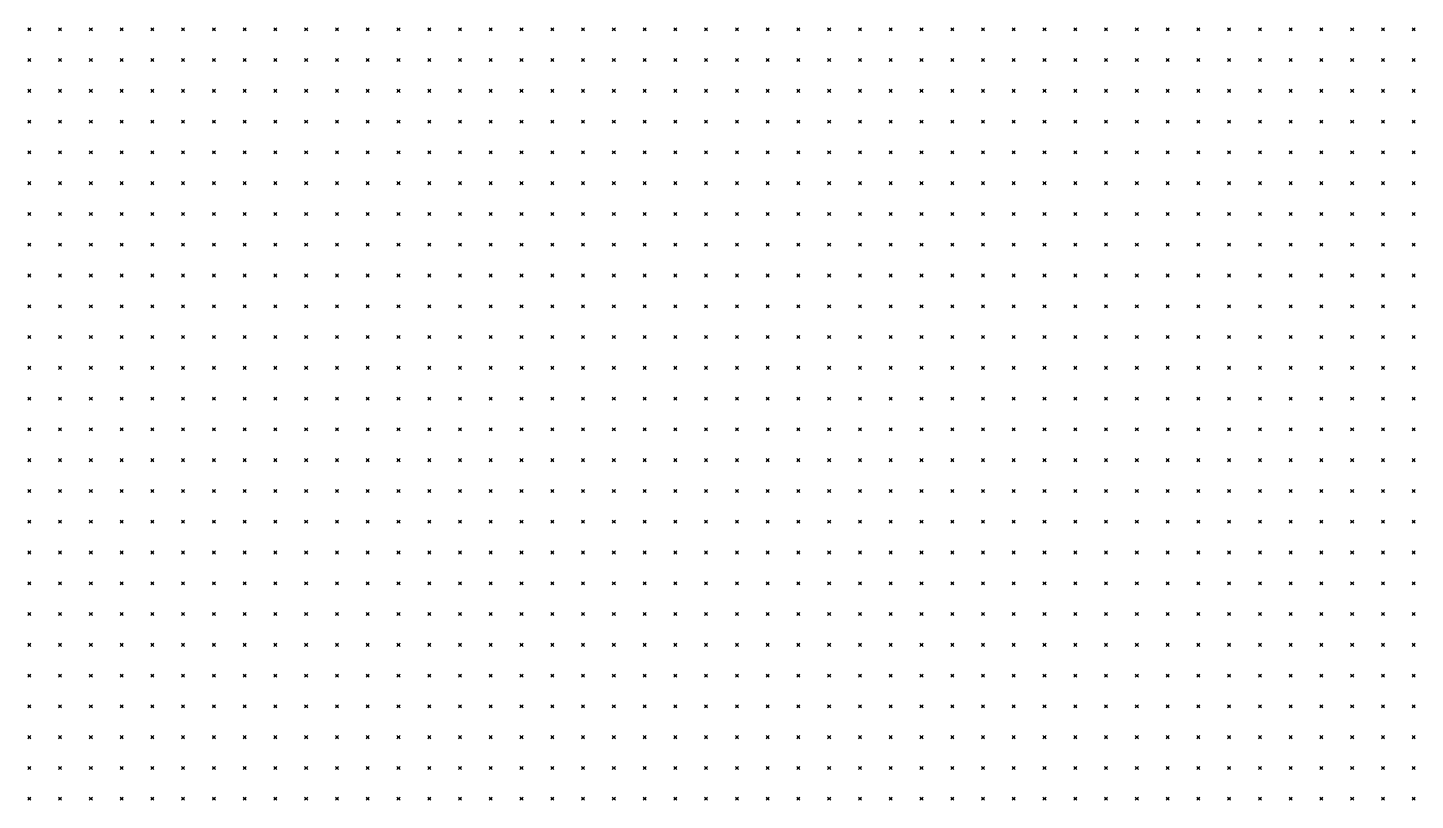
# Model space of a CAD drawing. Header units: metres. Extents: x 441556 to 446409, y 432338 to 461058.
# Drawn here: x 443544.1 to 443679.4, y 446483 to 446558.3 of the extents above; entities that cross this region are included whole.
import ezdxf

# ---------------------------------------------------------------- set-up
doc = ezdxf.new("R2010")
doc.units = ezdxf.units.M
doc.header["$MEASUREMENT"] = 0
doc.header["$PDMODE"] = 35
doc.header["$PDSIZE"] = 0.15
doc.layers.add('DTM-NOK-RevN_POINTS', color=91, linetype='Continuous')

msp = doc.modelspace()

# ---------------------------------------------------------------- linework, layer by layer
at = {"layer": 'DTM-NOK-RevN_POINTS'}
for p in [(443544.277, 446558.111, 387.025), (443547.276, 446558.111, 386.601), (443550.276, 446558.111, 386.157), (443553.275, 446558.111, 385.827), (443556.274, 446558.111, 385.572), (443559.274, 446558.111, 385.568), (443562.273, 446558.111, 385.51), (443565.272, 446558.111, 385.479), (443568.272, 446558.111, 385.428), (443571.271, 446558.111, 385.453), (443574.27, 446558.111, 385.323), (443577.27, 446558.111, 385.11), (443580.269, 446558.111, 384.944), (443583.269, 446558.111, 384.889), (443586.268, 446558.111, 384.806), (443589.267, 446558.111, 384.775), (443592.267, 446558.111, 384.882), (443595.266, 446558.111, 384.9), (443598.265, 446558.111, 385.054), (443601.265, 446558.111, 385.122), (443604.264, 446558.111, 385.112), (443607.263, 446558.111, 385.068), (443610.263, 446558.111, 384.702), (443613.262, 446558.111, 383.913), (443616.261, 446558.111, 382.909), (443619.261, 446558.111, 380.57), (443622.26, 446558.111, 377.512), (443625.26, 446558.111, 375.004), (443628.259, 446558.111, 371.43), (443631.258, 446558.111, 368.289), (443634.258, 446558.111, 367.073), (443637.257, 446558.111, 366.595), (443640.256, 446558.111, 364.86), (443643.256, 446558.111, 364.213), (443646.255, 446558.111, 365.161), (443649.254, 446558.111, 366.408), (443652.254, 446558.111, 367.171), (443655.253, 446558.111, 367.193), (443658.253, 446558.111, 367.063), (443661.252, 446558.111, 366.939), (443664.251, 446558.111, 366.913), (443667.251, 446558.111, 366.78), (443670.25, 446558.111, 366.686), (443673.249, 446558.111, 366.743), (443676.249, 446558.111, 366.839), (443679.248, 446558.111, 366.824), (443544.277, 446555.112, 387.556), (443547.276, 446555.112, 387.195), (443550.276, 446555.112, 386.675), (443553.275, 446555.112, 386.385), (443556.274, 446555.112, 386.201), (443559.274, 446555.112, 386.135), (443562.273, 446555.112, 386.07), (443565.272, 446555.112, 385.989), (443568.272, 446555.112, 385.97), (443571.271, 446555.112, 385.89), (443574.27, 446555.112, 385.71), (443577.27, 446555.112, 385.602), (443580.269, 446555.112, 385.392), (443583.269, 446555.112, 385.371), (443586.268, 446555.112, 385.296), (443589.267, 446555.112, 385.239), (443592.267, 446555.112, 385.326), (443595.266, 446555.112, 385.31), (443598.265, 446555.112, 385.304), (443601.265, 446555.112, 385.218), (443604.264, 446555.112, 385.014), (443607.263, 446555.112, 384.92), (443610.263, 446555.112, 384.586), (443613.262, 446555.112, 384.049), (443616.261, 446555.112, 382.211), (443619.261, 446555.112, 378.925), (443622.26, 446555.112, 376.022), (443625.26, 446555.112, 372.874), (443628.259, 446555.112, 369.342), (443631.258, 446555.112, 367.718), (443634.258, 446555.112, 367.258), (443637.257, 446555.112, 366.948), (443640.256, 446555.112, 364.962), (443643.256, 446555.112, 364.886), (443646.255, 446555.112, 365.97), (443649.254, 446555.112, 366.871), (443652.254, 446555.112, 367.199), (443655.253, 446555.112, 367.282), (443658.253, 446555.112, 367.206), (443661.252, 446555.112, 367.06), (443664.251, 446555.112, 367.05), (443667.251, 446555.112, 366.813), (443670.25, 446555.112, 366.58), (443673.249, 446555.112, 366.632), (443676.249, 446555.112, 366.768), (443679.248, 446555.112, 366.848), (443544.277, 446552.112, 388.263), (443547.276, 446552.112, 387.837), (443550.276, 446552.112, 387.37), (443553.275, 446552.112, 387.002), (443556.274, 446552.112, 386.777), (443559.274, 446552.112, 386.734), (443562.273, 446552.112, 386.596), (443565.272, 446552.112, 386.456), (443568.272, 446552.112, 386.528), (443571.271, 446552.112, 386.478), (443574.27, 446552.112, 386.253), (443577.27, 446552.112, 386.147), (443580.269, 446552.112, 385.914), (443583.269, 446552.112, 385.761), (443586.268, 446552.112, 385.673), (443589.267, 446552.112, 385.59), (443592.267, 446552.112, 385.667), (443595.266, 446552.112, 385.638), (443598.265, 446552.112, 385.764), (443601.265, 446552.112, 385.469), (443604.264, 446552.112, 385.386), (443607.263, 446552.112, 385.369), (443610.263, 446552.112, 384.829), (443613.262, 446552.112, 383.807), (443616.261, 446552.112, 380.835), (443619.261, 446552.112, 377.626), (443622.26, 446552.112, 374.986), (443625.26, 446552.112, 371.168), (443628.259, 446552.112, 368.305), (443631.258, 446552.112, 367.723), (443634.258, 446552.112, 367.524), (443637.257, 446552.112, 366.849), (443640.256, 446552.112, 365.043), (443643.256, 446552.112, 365.253), (443646.255, 446552.112, 366.622), (443649.254, 446552.112, 367.477), (443652.254, 446552.112, 367.447), (443655.253, 446552.112, 367.304), (443658.253, 446552.112, 367.081), (443661.252, 446552.112, 367.031), (443664.251, 446552.112, 366.888), (443667.251, 446552.112, 366.783), (443670.25, 446552.112, 366.666), (443673.249, 446552.112, 366.555), (443676.249, 446552.112, 366.64), (443679.248, 446552.112, 366.761), (443544.277, 446549.113, 388.791), (443547.276, 446549.113, 388.417), (443550.276, 446549.113, 387.986), (443553.275, 446549.113, 387.614), (443556.274, 446549.113, 387.388), (443559.274, 446549.113, 387.209), (443562.273, 446549.113, 387.12), (443565.272, 446549.113, 387.007), (443568.272, 446549.113, 386.904), (443571.271, 446549.113, 386.725), (443574.27, 446549.113, 386.682), (443577.27, 446549.113, 386.413), (443580.269, 446549.113, 386.272), (443583.269, 446549.113, 386.212), (443586.268, 446549.113, 386.045), (443589.267, 446549.113, 386.023), (443592.267, 446549.113, 385.973), (443595.266, 446549.113, 385.892), (443598.265, 446549.113, 386.022), (443601.265, 446549.113, 386.011), (443604.264, 446549.113, 386.032), (443607.263, 446549.113, 385.635), (443610.263, 446549.113, 384.985), (443613.262, 446549.113, 383.207), (443616.261, 446549.113, 380.415), (443619.261, 446549.113, 377.271), (443622.26, 446549.113, 374.408), (443625.26, 446549.113, 370.486), (443628.259, 446549.113, 368.333), (443631.258, 446549.113, 367.85), (443634.258, 446549.113, 367.656), (443637.257, 446549.113, 366.296), (443640.256, 446549.113, 364.925), (443643.256, 446549.113, 365.657), (443646.255, 446549.113, 367.608), (443649.254, 446549.113, 368.57), (443652.254, 446549.113, 368.269), (443655.253, 446549.113, 367.903), (443658.253, 446549.113, 367.506), (443661.252, 446549.113, 367.257), (443664.251, 446549.113, 366.95), (443667.251, 446549.113, 366.871), (443670.25, 446549.113, 366.879), (443673.249, 446549.113, 366.678), (443676.249, 446549.113, 366.567), (443679.248, 446549.113, 366.548), (443544.277, 446546.113, 389.326), (443547.276, 446546.113, 388.896), (443550.276, 446546.113, 388.521), (443553.275, 446546.113, 388.248), (443556.274, 446546.113, 387.94), (443559.274, 446546.113, 387.766), (443562.273, 446546.113, 387.667), (443565.272, 446546.113, 387.497), (443568.272, 446546.113, 387.168), (443571.271, 446546.113, 386.955), (443574.27, 446546.113, 386.921), (443577.27, 446546.113, 386.771), (443580.269, 446546.113, 386.593), (443583.269, 446546.113, 386.572), (443586.268, 446546.113, 386.392), (443589.267, 446546.113, 386.38), (443592.267, 446546.113, 386.213), (443595.266, 446546.113, 386.226), (443598.265, 446546.113, 386.246), (443601.265, 446546.113, 386.338), (443604.264, 446546.113, 386.224), (443607.263, 446546.113, 385.579), (443610.263, 446546.113, 384.743), (443613.262, 446546.113, 382.807), (443616.261, 446546.113, 380.424), (443619.261, 446546.113, 377.341), (443622.26, 446546.113, 373.984), (443625.26, 446546.113, 370.539), (443628.259, 446546.113, 368.496), (443631.258, 446546.113, 368.057), (443634.258, 446546.113, 367.288), (443637.257, 446546.113, 365.903), (443640.256, 446546.113, 365.322), (443643.256, 446546.113, 366.285), (443646.255, 446546.113, 368.407), (443649.254, 446546.113, 368.966), (443652.254, 446546.113, 368.914), (443655.253, 446546.113, 368.914), (443658.253, 446546.113, 368.612), (443661.252, 446546.113, 367.983), (443664.251, 446546.113, 367.56), (443667.251, 446546.113, 367.244), (443670.25, 446546.113, 366.897), (443673.249, 446546.113, 366.72), (443676.249, 446546.113, 366.7), (443679.248, 446546.113, 366.685), (443544.277, 446543.114, 389.835), (443547.276, 446543.114, 389.41), (443550.276, 446543.114, 389.186), (443553.275, 446543.114, 388.904), (443556.274, 446543.114, 388.508), (443559.274, 446543.114, 388.293), (443562.273, 446543.114, 388.044), (443565.272, 446543.114, 387.89), (443568.272, 446543.114, 387.679), (443571.271, 446543.114, 387.433), (443574.27, 446543.114, 387.342), (443577.27, 446543.114, 387.141), (443580.269, 446543.114, 387.01), (443583.269, 446543.114, 386.799), (443586.268, 446543.114, 386.647), (443589.267, 446543.114, 386.529), (443592.267, 446543.114, 386.503), (443595.266, 446543.114, 386.589), (443598.265, 446543.114, 386.624), (443601.265, 446543.114, 386.616), (443604.264, 446543.114, 385.77), (443607.263, 446543.114, 385.108), (443610.263, 446543.114, 384.237), (443613.262, 446543.114, 382.617), (443616.261, 446543.114, 380.491), (443619.261, 446543.114, 377.015), (443622.26, 446543.114, 373.582), (443625.26, 446543.114, 369.887), (443628.259, 446543.114, 368.416), (443631.258, 446543.114, 368.289), (443634.258, 446543.114, 367.343), (443637.257, 446543.114, 365.931), (443640.256, 446543.114, 365.8), (443643.256, 446543.114, 367.728), (443646.255, 446543.114, 368.868), (443649.254, 446543.114, 369.256), (443652.254, 446543.114, 369.213), (443655.253, 446543.114, 369.052), (443658.253, 446543.114, 368.949), (443661.252, 446543.114, 368.843), (443664.251, 446543.114, 368.617), (443667.251, 446543.114, 368.322), (443670.25, 446543.114, 367.882), (443673.249, 446543.114, 367.326), (443676.249, 446543.114, 367.007), (443679.248, 446543.114, 366.906), (443544.277, 446540.115, 390.273), (443547.276, 446540.115, 389.682), (443550.276, 446540.115, 389.491), (443553.275, 446540.115, 389.447), (443556.274, 446540.115, 389.188), (443559.274, 446540.115, 388.939), (443562.273, 446540.115, 388.709), (443565.272, 446540.115, 388.426), (443568.272, 446540.115, 388.301), (443571.271, 446540.115, 387.993), (443574.27, 446540.115, 387.699), (443577.27, 446540.115, 387.521), (443580.269, 446540.115, 387.361), (443583.269, 446540.115, 387.157), (443586.268, 446540.115, 386.964), (443589.267, 446540.115, 386.931), (443592.267, 446540.115, 387.036), (443595.266, 446540.115, 386.896), (443598.265, 446540.115, 386.969), (443601.265, 446540.115, 386.675), (443604.264, 446540.115, 385.544), (443607.263, 446540.115, 384.679), (443610.263, 446540.115, 383.392), (443613.262, 446540.115, 381.939), (443616.261, 446540.115, 380.158), (443619.261, 446540.115, 377.303), (443622.26, 446540.115, 373.288), (443625.26, 446540.115, 369.529), (443628.259, 446540.115, 368.543), (443631.258, 446540.115, 368.346), (443634.258, 446540.115, 366.905), (443637.257, 446540.115, 366.013), (443640.256, 446540.115, 366.346), (443643.256, 446540.115, 367.992), (443646.255, 446540.115, 369.206), (443649.254, 446540.115, 369.572), (443652.254, 446540.115, 369.319), (443655.253, 446540.115, 369.457), (443658.253, 446540.115, 369.236), (443661.252, 446540.115, 369.043), (443664.251, 446540.115, 369.019), (443667.251, 446540.115, 369.013), (443670.25, 446540.115, 368.818), (443673.249, 446540.115, 368.385), (443676.249, 446540.115, 368.02), (443679.248, 446540.115, 367.405), (443544.277, 446537.115, 391.281), (443547.276, 446537.115, 390.783), (443550.276, 446537.115, 390.112), (443553.275, 446537.115, 389.73), (443556.274, 446537.115, 389.572), (443559.274, 446537.115, 389.446), (443562.273, 446537.115, 388.994), (443565.272, 446537.115, 388.8), (443568.272, 446537.115, 388.681), (443571.271, 446537.115, 388.433), (443574.27, 446537.115, 388.164), (443577.27, 446537.115, 388.005), (443580.269, 446537.115, 387.668), (443583.269, 446537.115, 387.62), (443586.268, 446537.115, 387.508), (443589.267, 446537.115, 387.497), (443592.267, 446537.115, 387.311), (443595.266, 446537.115, 387.254), (443598.265, 446537.115, 387.175), (443601.265, 446537.115, 386.743), (443604.264, 446537.115, 385.375), (443607.263, 446537.115, 384.611), (443610.263, 446537.115, 382.786), (443613.262, 446537.115, 380.836), (443616.261, 446537.115, 379.213), (443619.261, 446537.115, 376.494), (443622.26, 446537.115, 372.914), (443625.26, 446537.115, 369.588), (443628.259, 446537.115, 368.825), (443631.258, 446537.115, 368.477), (443634.258, 446537.115, 366.785), (443637.257, 446537.115, 366.373), (443640.256, 446537.115, 367.277), (443643.256, 446537.115, 368.771), (443646.255, 446537.115, 369.391), (443649.254, 446537.115, 369.578), (443652.254, 446537.115, 369.561), (443655.253, 446537.115, 369.62), (443658.253, 446537.115, 369.274), (443661.252, 446537.115, 369.204), (443664.251, 446537.115, 369.196), (443667.251, 446537.115, 369.162), (443670.25, 446537.115, 368.982), (443673.249, 446537.115, 368.818), (443676.249, 446537.115, 368.834), (443679.248, 446537.115, 368.668), (443544.277, 446534.116, 392.3), (443547.276, 446534.116, 391.405), (443550.276, 446534.116, 390.793), (443553.275, 446534.116, 390.237), (443556.274, 446534.116, 389.948), (443559.274, 446534.116, 389.819), (443562.273, 446534.116, 389.339), (443565.272, 446534.116, 389.026), (443568.272, 446534.116, 388.97), (443571.271, 446534.116, 388.768), (443574.27, 446534.116, 388.642), (443577.27, 446534.116, 388.249), (443580.269, 446534.116, 388.139), (443583.269, 446534.116, 388.01), (443586.268, 446534.116, 388.032), (443589.267, 446534.116, 387.792), (443592.267, 446534.116, 387.616), (443595.266, 446534.116, 387.529), (443598.265, 446534.116, 387.498), (443601.265, 446534.116, 387.318), (443604.264, 446534.116, 386.234), (443607.263, 446534.116, 384.72), (443610.263, 446534.116, 382.207), (443613.262, 446534.116, 379.854), (443616.261, 446534.116, 378.538), (443619.261, 446534.116, 375.709), (443622.26, 446534.116, 372.309), (443625.26, 446534.116, 369.528), (443628.259, 446534.116, 369.104), (443631.258, 446534.116, 368.509), (443634.258, 446534.116, 366.754), (443637.257, 446534.116, 366.693), (443640.256, 446534.116, 368.047), (443643.256, 446534.116, 369.465), (443646.255, 446534.116, 369.506), (443649.254, 446534.116, 369.388), (443652.254, 446534.116, 369.571), (443655.253, 446534.116, 369.555), (443658.253, 446534.116, 369.277), (443661.252, 446534.116, 369.167), (443664.251, 446534.116, 369.265), (443667.251, 446534.116, 369.259), (443670.25, 446534.116, 369.186), (443673.249, 446534.116, 369.135), (443676.249, 446534.116, 369.032), (443679.248, 446534.116, 368.966), (443544.277, 446531.117, 392.601), (443547.276, 446531.117, 391.908), (443550.276, 446531.117, 391.43), (443553.275, 446531.117, 391.009), (443556.274, 446531.117, 390.534), (443559.274, 446531.117, 390.201), (443562.273, 446531.117, 389.875), (443565.272, 446531.117, 389.584), (443568.272, 446531.117, 389.319), (443571.271, 446531.117, 389.216), (443574.27, 446531.117, 388.882), (443577.27, 446531.117, 388.737), (443580.269, 446531.117, 388.516), (443583.269, 446531.117, 388.412), (443586.268, 446531.117, 388.251), (443589.267, 446531.117, 388.169), (443592.267, 446531.117, 388.023), (443595.266, 446531.117, 387.855), (443598.265, 446531.117, 387.723), (443601.265, 446531.117, 387.766), (443604.264, 446531.117, 386.571), (443607.263, 446531.117, 384.417), (443610.263, 446531.117, 381.511), (443613.262, 446531.117, 378.903), (443616.261, 446531.117, 377.766), (443619.261, 446531.117, 374.92), (443622.26, 446531.117, 371.231), (443625.26, 446531.117, 369.605), (443628.259, 446531.117, 369.378), (443631.258, 446531.117, 368.671), (443634.258, 446531.117, 366.994), (443637.257, 446531.117, 366.905), (443640.256, 446531.117, 368.269), (443643.256, 446531.117, 369.644), (443646.255, 446531.117, 369.365), (443649.254, 446531.117, 369.214), (443652.254, 446531.117, 369.168), (443655.253, 446531.117, 369.092), (443658.253, 446531.117, 369.151), (443661.252, 446531.117, 369.189), (443664.251, 446531.117, 369.242), (443667.251, 446531.117, 369.252), (443670.25, 446531.117, 369.227), (443673.249, 446531.117, 369.227), (443676.249, 446531.117, 369.218), (443679.248, 446531.117, 369.141), (443544.277, 446528.117, 392.946), (443547.276, 446528.117, 392.448), (443550.276, 446528.117, 392.167), (443553.275, 446528.117, 391.757), (443556.274, 446528.117, 391.276), (443559.274, 446528.117, 390.698), (443562.273, 446528.117, 390.487), (443565.272, 446528.117, 390.111), (443568.272, 446528.117, 389.748), (443571.271, 446528.117, 389.456), (443574.27, 446528.117, 389.117), (443577.27, 446528.117, 389.099), (443580.269, 446528.117, 388.984), (443583.269, 446528.117, 388.854), (443586.268, 446528.117, 388.685), (443589.267, 446528.117, 388.729), (443592.267, 446528.117, 388.4), (443595.266, 446528.117, 388.161), (443598.265, 446528.117, 388.025), (443601.265, 446528.117, 387.836), (443604.264, 446528.117, 386.663), (443607.263, 446528.117, 383.742), (443610.263, 446528.117, 381.036), (443613.262, 446528.117, 377.852), (443616.261, 446528.117, 376.875), (443619.261, 446528.117, 374.364), (443622.26, 446528.117, 370.771), (443625.26, 446528.117, 369.76), (443628.259, 446528.117, 369.67), (443631.258, 446528.117, 368.811), (443634.258, 446528.117, 367.295), (443637.257, 446528.117, 367.287), (443640.256, 446528.117, 369.028), (443643.256, 446528.117, 369.523), (443646.255, 446528.117, 369.21), (443649.254, 446528.117, 369.188), (443652.254, 446528.117, 369.219), (443655.253, 446528.117, 369.038), (443658.253, 446528.117, 368.924), (443661.252, 446528.117, 368.856), (443664.251, 446528.117, 368.928), (443667.251, 446528.117, 369.156), (443670.25, 446528.117, 369.173), (443673.249, 446528.117, 369.154), (443676.249, 446528.117, 369.216), (443679.248, 446528.117, 369.161), (443544.277, 446525.118, 393.314), (443547.276, 446525.118, 393.006), (443550.276, 446525.118, 392.853), (443553.275, 446525.118, 392.441), (443556.274, 446525.118, 391.748), (443559.274, 446525.118, 391.215), (443562.273, 446525.118, 390.987), (443565.272, 446525.118, 390.509), (443568.272, 446525.118, 390.134), (443571.271, 446525.118, 389.821), (443574.27, 446525.118, 389.468), (443577.27, 446525.118, 389.243), (443580.269, 446525.118, 389.149), (443583.269, 446525.118, 389.129), (443586.268, 446525.118, 388.958), (443589.267, 446525.118, 388.896), (443592.267, 446525.118, 388.676), (443595.266, 446525.118, 388.476), (443598.265, 446525.118, 388.374), (443601.265, 446525.118, 387.993), (443604.264, 446525.118, 386.408), (443607.263, 446525.118, 383.938), (443610.263, 446525.118, 380.624), (443613.262, 446525.118, 377.18), (443616.261, 446525.118, 376.035), (443619.261, 446525.118, 373.873), (443622.26, 446525.118, 370.603), (443625.26, 446525.118, 370.017), (443628.259, 446525.118, 370.065), (443631.258, 446525.118, 369.268), (443634.258, 446525.118, 367.962), (443637.257, 446525.118, 367.653), (443640.256, 446525.118, 369.631), (443643.256, 446525.118, 369.723), (443646.255, 446525.118, 369.637), (443649.254, 446525.118, 369.577), (443652.254, 446525.118, 369.524), (443655.253, 446525.118, 369.427), (443658.253, 446525.118, 369.187), (443661.252, 446525.118, 369.117), (443664.251, 446525.118, 369.067), (443667.251, 446525.118, 368.941), (443670.25, 446525.118, 368.94), (443673.249, 446525.118, 369.052), (443676.249, 446525.118, 369.175), (443679.248, 446525.118, 369.232), (443544.277, 446522.119, 394.003), (443547.276, 446522.119, 393.472), (443550.276, 446522.119, 393.097), (443553.275, 446522.119, 392.839), (443556.274, 446522.119, 392.245), (443559.274, 446522.119, 391.691), (443562.273, 446522.119, 391.334), (443565.272, 446522.119, 390.883), (443568.272, 446522.119, 390.549), (443571.271, 446522.119, 390.313), (443574.27, 446522.119, 389.915), (443577.27, 446522.119, 389.636), (443580.269, 446522.119, 389.5), (443583.269, 446522.119, 389.484), (443586.268, 446522.119, 389.333), (443589.267, 446522.119, 389.17), (443592.267, 446522.119, 388.981), (443595.266, 446522.119, 388.903), (443598.265, 446522.119, 388.674), (443601.265, 446522.119, 388.133), (443604.264, 446522.119, 385.948), (443607.263, 446522.119, 383.233), (443610.263, 446522.119, 380.576), (443613.262, 446522.119, 376.778), (443616.261, 446522.119, 375.278), (443619.261, 446522.119, 373.211), (443622.26, 446522.119, 370.69), (443625.26, 446522.119, 370.308), (443628.259, 446522.119, 370.302), (443631.258, 446522.119, 369.005), (443634.258, 446522.119, 367.814), (443637.257, 446522.119, 368.493), (443640.256, 446522.119, 370.34), (443643.256, 446522.119, 370.06), (443646.255, 446522.119, 369.856), (443649.254, 446522.119, 369.772), (443652.254, 446522.119, 369.76), (443655.253, 446522.119, 369.67), (443658.253, 446522.119, 369.476), (443661.252, 446522.119, 369.381), (443664.251, 446522.119, 369.286), (443667.251, 446522.119, 369.193), (443670.25, 446522.119, 369.091), (443673.249, 446522.119, 368.986), (443676.249, 446522.119, 369.02), (443679.248, 446522.119, 368.962), (443544.277, 446519.119, 394.76), (443547.276, 446519.119, 394.265), (443550.276, 446519.119, 393.75), (443553.275, 446519.119, 393.422), (443556.274, 446519.119, 392.916), (443559.274, 446519.119, 392.255), (443562.273, 446519.119, 391.862), (443565.272, 446519.119, 391.498), (443568.272, 446519.119, 391.097), (443571.271, 446519.119, 390.706), (443574.27, 446519.119, 390.508), (443577.27, 446519.119, 390.348), (443580.269, 446519.119, 390.051), (443583.269, 446519.119, 389.77), (443586.268, 446519.119, 389.714), (443589.267, 446519.119, 389.541), (443592.267, 446519.119, 389.332), (443595.266, 446519.119, 389.193), (443598.265, 446519.119, 388.849), (443601.265, 446519.119, 387.916), (443604.264, 446519.119, 385.462), (443607.263, 446519.119, 382.736), (443610.263, 446519.119, 379.866), (443613.262, 446519.119, 376.263), (443616.261, 446519.119, 374.731), (443619.261, 446519.119, 372.587), (443622.26, 446519.119, 370.779), (443625.26, 446519.119, 370.654), (443628.259, 446519.119, 370.295), (443631.258, 446519.119, 368.253), (443634.258, 446519.119, 368.14), (443637.257, 446519.119, 369.517), (443640.256, 446519.119, 370.657), (443643.256, 446519.119, 370.321), (443646.255, 446519.119, 370.037), (443649.254, 446519.119, 369.853), (443652.254, 446519.119, 369.883), (443655.253, 446519.119, 369.737), (443658.253, 446519.119, 369.619), (443661.252, 446519.119, 369.583), (443664.251, 446519.119, 369.424), (443667.251, 446519.119, 369.398), (443670.25, 446519.119, 369.363), (443673.249, 446519.119, 369.263), (443676.249, 446519.119, 369.098), (443679.248, 446519.119, 368.91), (443544.277, 446516.12, 395.197), (443547.276, 446516.12, 394.751), (443550.276, 446516.12, 394.363), (443553.275, 446516.12, 393.819), (443556.274, 446516.12, 393.382), (443559.274, 446516.12, 392.932), (443562.273, 446516.12, 392.305), (443565.272, 446516.12, 391.99), (443568.272, 446516.12, 391.545), (443571.271, 446516.12, 391.21), (443574.27, 446516.12, 390.964), (443577.27, 446516.12, 390.68), (443580.269, 446516.12, 390.494), (443583.269, 446516.12, 390.177), (443586.268, 446516.12, 390.052), (443589.267, 446516.12, 389.755), (443592.267, 446516.12, 389.666), (443595.266, 446516.12, 389.49), (443598.265, 446516.12, 388.941), (443601.265, 446516.12, 387.613), (443604.264, 446516.12, 385.11), (443607.263, 446516.12, 382.088), (443610.263, 446516.12, 379.143), (443613.262, 446516.12, 375.685), (443616.261, 446516.12, 374.122), (443619.261, 446516.12, 371.799), (443622.26, 446516.12, 370.994), (443625.26, 446516.12, 370.875), (443628.259, 446516.12, 369.509), (443631.258, 446516.12, 368.339), (443634.258, 446516.12, 368.861), (443637.257, 446516.12, 370.505), (443640.256, 446516.12, 370.671), (443643.256, 446516.12, 370.131), (443646.255, 446516.12, 369.895), (443649.254, 446516.12, 369.937), (443652.254, 446516.12, 369.93), (443655.253, 446516.12, 369.795), (443658.253, 446516.12, 369.752), (443661.252, 446516.12, 369.713), (443664.251, 446516.12, 369.646), (443667.251, 446516.12, 369.568), (443670.25, 446516.12, 369.487), (443673.249, 446516.12, 369.368), (443676.249, 446516.12, 369.231), (443679.248, 446516.12, 369.162), (443544.277, 446513.12, 395.843), (443547.276, 446513.12, 395.067), (443550.276, 446513.12, 394.827), (443553.275, 446513.12, 394.246), (443556.274, 446513.12, 393.798), (443559.274, 446513.12, 393.405), (443562.273, 446513.12, 392.741), (443565.272, 446513.12, 392.29), (443568.272, 446513.12, 392.03), (443571.271, 446513.12, 391.674), (443574.27, 446513.12, 391.344), (443577.27, 446513.12, 391.058), (443580.269, 446513.12, 390.853), (443583.269, 446513.12, 390.748), (443586.268, 446513.12, 390.421), (443589.267, 446513.12, 390.037), (443592.267, 446513.12, 389.94), (443595.266, 446513.12, 389.768), (443598.265, 446513.12, 389.07), (443601.265, 446513.12, 387.116), (443604.264, 446513.12, 384.437), (443607.263, 446513.12, 381.387), (443610.263, 446513.12, 378.479), (443613.262, 446513.12, 375.202), (443616.261, 446513.12, 373.788), (443619.261, 446513.12, 371.982), (443622.26, 446513.12, 371.178), (443625.26, 446513.12, 371.022), (443628.259, 446513.12, 368.95), (443631.258, 446513.12, 368.664), (443634.258, 446513.12, 370.09), (443637.257, 446513.12, 370.781), (443640.256, 446513.12, 370.478), (443643.256, 446513.12, 370.085), (443646.255, 446513.12, 369.886), (443649.254, 446513.12, 370.172), (443652.254, 446513.12, 370.023), (443655.253, 446513.12, 369.888), (443658.253, 446513.12, 369.841), (443661.252, 446513.12, 369.811), (443664.251, 446513.12, 369.793), (443667.251, 446513.12, 369.744), (443670.25, 446513.12, 369.627), (443673.249, 446513.12, 369.474), (443676.249, 446513.12, 369.389), (443679.248, 446513.12, 369.292), (443544.277, 446510.121, 396.281), (443547.276, 446510.121, 395.749), (443550.276, 446510.121, 395.244), (443553.275, 446510.121, 394.621), (443556.274, 446510.121, 394.12), (443559.274, 446510.121, 393.781), (443562.273, 446510.121, 393.374), (443565.272, 446510.121, 392.711), (443568.272, 446510.121, 392.317), (443571.271, 446510.121, 392.107), (443574.27, 446510.121, 391.924), (443577.27, 446510.121, 391.661), (443580.269, 446510.121, 391.293), (443583.269, 446510.121, 391.1), (443586.268, 446510.121, 390.845), (443589.267, 446510.121, 390.434), (443592.267, 446510.121, 390.22), (443595.266, 446510.121, 389.942), (443598.265, 446510.121, 388.804), (443601.265, 446510.121, 386.558), (443604.264, 446510.121, 384.227), (443607.263, 446510.121, 381.022), (443610.263, 446510.121, 378.42), (443613.262, 446510.121, 375.028), (443616.261, 446510.121, 373.084), (443619.261, 446510.121, 371.961), (443622.26, 446510.121, 371.39), (443625.26, 446510.121, 370.828), (443628.259, 446510.121, 368.888), (443631.258, 446510.121, 368.928), (443634.258, 446510.121, 370.757), (443637.257, 446510.121, 371.022), (443640.256, 446510.121, 370.544), (443643.256, 446510.121, 370.462), (443646.255, 446510.121, 370.409), (443649.254, 446510.121, 370.354), (443652.254, 446510.121, 370.231), (443655.253, 446510.121, 370.094), (443658.253, 446510.121, 370.046), (443661.252, 446510.121, 369.92), (443664.251, 446510.121, 369.87), (443667.251, 446510.121, 369.862), (443670.25, 446510.121, 369.791), (443673.249, 446510.121, 369.62), (443676.249, 446510.121, 369.473), (443679.248, 446510.121, 369.39), (443544.277, 446507.122, 396.82), (443547.276, 446507.122, 396.255), (443550.276, 446507.122, 395.727), (443553.275, 446507.122, 395.175), (443556.274, 446507.122, 394.757), (443559.274, 446507.122, 394.151), (443562.273, 446507.122, 393.673), (443565.272, 446507.122, 393.247), (443568.272, 446507.122, 392.823), (443571.271, 446507.122, 392.36), (443574.27, 446507.122, 392.284), (443577.27, 446507.122, 392.146), (443580.269, 446507.122, 391.82), (443583.269, 446507.122, 391.496), (443586.268, 446507.122, 391.303), (443589.267, 446507.122, 391.101), (443592.267, 446507.122, 390.6), (443595.266, 446507.122, 389.966), (443598.265, 446507.122, 388.466), (443601.265, 446507.122, 385.866), (443604.264, 446507.122, 383.259), (443607.263, 446507.122, 380.792), (443610.263, 446507.122, 377.921), (443613.262, 446507.122, 374.788), (443616.261, 446507.122, 372.767), (443619.261, 446507.122, 372.005), (443622.26, 446507.122, 371.708), (443625.26, 446507.122, 370.661), (443628.259, 446507.122, 368.951), (443631.258, 446507.122, 369.341), (443634.258, 446507.122, 371.208), (443637.257, 446507.122, 371.298), (443640.256, 446507.122, 370.916), (443643.256, 446507.122, 370.681), (443646.255, 446507.122, 370.582), (443649.254, 446507.122, 370.358), (443652.254, 446507.122, 370.254), (443655.253, 446507.122, 370.223), (443658.253, 446507.122, 370.218), (443661.252, 446507.122, 370.122), (443664.251, 446507.122, 369.986), (443667.251, 446507.122, 369.932), (443670.25, 446507.122, 369.898), (443673.249, 446507.122, 369.8), (443676.249, 446507.122, 369.632), (443679.248, 446507.122, 369.478), (443544.277, 446504.122, 397.398), (443547.276, 446504.122, 396.709), (443550.276, 446504.122, 396.287), (443553.275, 446504.122, 395.675), (443556.274, 446504.122, 395.183), (443559.274, 446504.122, 394.584), (443562.273, 446504.122, 394.062), (443565.272, 446504.122, 393.728), (443568.272, 446504.122, 393.257), (443571.271, 446504.122, 392.854), (443574.27, 446504.122, 392.541), (443577.27, 446504.122, 392.359), (443580.269, 446504.122, 392.53), (443583.269, 446504.122, 391.702), (443586.268, 446504.122, 392.237), (443589.267, 446504.122, 392.047), (443592.267, 446504.122, 390.904), (443595.266, 446504.122, 389.934), (443598.265, 446504.122, 388.328), (443601.265, 446504.122, 385.403), (443604.264, 446504.122, 382.785), (443607.263, 446504.122, 379.946), (443610.263, 446504.122, 377.538), (443613.262, 446504.122, 374.213), (443616.261, 446504.122, 372.458), (443619.261, 446504.122, 372.144), (443622.26, 446504.122, 371.911), (443625.26, 446504.122, 370.865), (443628.259, 446504.122, 369.09), (443631.258, 446504.122, 369.46), (443634.258, 446504.122, 371.557), (443637.257, 446504.122, 371.583), (443640.256, 446504.122, 371.103), (443643.256, 446504.122, 370.798), (443646.255, 446504.122, 370.663), (443649.254, 446504.122, 370.52), (443652.254, 446504.122, 370.428), (443655.253, 446504.122, 370.39), (443658.253, 446504.122, 370.368), (443661.252, 446504.122, 370.37), (443664.251, 446504.122, 370.204), (443667.251, 446504.122, 370.077), (443670.25, 446504.122, 370.095), (443673.249, 446504.122, 369.943), (443676.249, 446504.122, 369.819), (443679.248, 446504.122, 369.759), (443544.277, 446501.123, 398.075), (443547.276, 446501.123, 397.325), (443550.276, 446501.123, 396.82), (443553.275, 446501.123, 396.343), (443556.274, 446501.123, 396.116), (443559.274, 446501.123, 395.57), (443562.273, 446501.123, 394.746), (443565.272, 446501.123, 394.376), (443568.272, 446501.123, 393.924), (443571.271, 446501.123, 393.407), (443574.27, 446501.123, 392.995), (443577.27, 446501.123, 392.778), (443580.269, 446501.123, 392.723), (443583.269, 446501.123, 391.788), (443586.268, 446501.123, 392.836), (443589.267, 446501.123, 392.58), (443592.267, 446501.123, 391.326), (443595.266, 446501.123, 390.381), (443598.265, 446501.123, 388.507), (443601.265, 446501.123, 385.43), (443604.264, 446501.123, 382.484), (443607.263, 446501.123, 379.209), (443610.263, 446501.123, 376.682), (443613.262, 446501.123, 373.929), (443616.261, 446501.123, 372.471), (443619.261, 446501.123, 372.343), (443622.26, 446501.123, 372.212), (443625.26, 446501.123, 370.885), (443628.259, 446501.123, 369.628), (443631.258, 446501.123, 370.162), (443634.258, 446501.123, 371.933), (443637.257, 446501.123, 371.86), (443640.256, 446501.123, 371.122), (443643.256, 446501.123, 370.839), (443646.255, 446501.123, 370.818), (443649.254, 446501.123, 370.802), (443652.254, 446501.123, 370.677), (443655.253, 446501.123, 370.589), (443658.253, 446501.123, 370.638), (443661.252, 446501.123, 370.774), (443664.251, 446501.123, 370.495), (443667.251, 446501.123, 370.305), (443670.25, 446501.123, 370.254), (443673.249, 446501.123, 370.166), (443676.249, 446501.123, 369.956), (443679.248, 446501.123, 369.876), (443544.277, 446498.124, 398.904), (443547.276, 446498.124, 398.71), (443550.276, 446498.124, 398.564), (443553.275, 446498.124, 397.909), (443556.274, 446498.124, 397.808), (443559.274, 446498.124, 397.377), (443562.273, 446498.124, 396.604), (443565.272, 446498.124, 395.422), (443568.272, 446498.124, 394.477), (443571.271, 446498.124, 393.925), (443574.27, 446498.124, 393.427), (443577.27, 446498.124, 392.951), (443580.269, 446498.124, 392.561), (443583.269, 446498.124, 392.257), (443586.268, 446498.124, 392.625), (443589.267, 446498.124, 392.52), (443592.267, 446498.124, 391.951), (443595.266, 446498.124, 390.786), (443598.265, 446498.124, 388.331), (443601.265, 446498.124, 385.399), (443604.264, 446498.124, 382.403), (443607.263, 446498.124, 379.392), (443610.263, 446498.124, 376.261), (443613.262, 446498.124, 373.777), (443616.261, 446498.124, 372.656), (443619.261, 446498.124, 372.565), (443622.26, 446498.124, 372.564), (443625.26, 446498.124, 370.727), (443628.259, 446498.124, 369.796), (443631.258, 446498.124, 370.743), (443634.258, 446498.124, 372.148), (443637.257, 446498.124, 372.027), (443640.256, 446498.124, 371.177), (443643.256, 446498.124, 370.563), (443646.255, 446498.124, 370.995), (443649.254, 446498.124, 371.07), (443652.254, 446498.124, 371.054), (443655.253, 446498.124, 371.179), (443658.253, 446498.124, 371.278), (443661.252, 446498.124, 371.181), (443664.251, 446498.124, 370.951), (443667.251, 446498.124, 370.746), (443670.25, 446498.124, 370.508), (443673.249, 446498.124, 370.348), (443676.249, 446498.124, 370.123), (443679.248, 446498.124, 370.043), (443544.277, 446495.124, 399.545), (443547.276, 446495.124, 399.58), (443550.276, 446495.124, 399.488), (443553.275, 446495.124, 399.547), (443556.274, 446495.124, 399.113), (443559.274, 446495.124, 398.88), (443562.273, 446495.124, 398.097), (443565.272, 446495.124, 396.691), (443568.272, 446495.124, 395.283), (443571.271, 446495.124, 394.464), (443574.27, 446495.124, 393.852), (443577.27, 446495.124, 393.453), (443580.269, 446495.124, 392.51), (443583.269, 446495.124, 392.359), (443586.268, 446495.124, 392.433), (443589.267, 446495.124, 391.77), (443592.267, 446495.124, 391.967), (443595.266, 446495.124, 391.232), (443598.265, 446495.124, 388.772), (443601.265, 446495.124, 385.745), (443604.264, 446495.124, 382.761), (443607.263, 446495.124, 380.036), (443610.263, 446495.124, 376.992), (443613.262, 446495.124, 373.939), (443616.261, 446495.124, 372.818), (443619.261, 446495.124, 372.818), (443622.26, 446495.124, 372.628), (443625.26, 446495.124, 370.46), (443628.259, 446495.124, 369.864), (443631.258, 446495.124, 371.259), (443634.258, 446495.124, 372.351), (443637.257, 446495.124, 372.245), (443640.256, 446495.124, 371.422), (443643.256, 446495.124, 370.818), (443646.255, 446495.124, 370.925), (443649.254, 446495.124, 371.171), (443652.254, 446495.124, 371.259), (443655.253, 446495.124, 371.577), (443658.253, 446495.124, 371.542), (443661.252, 446495.124, 371.428), (443664.251, 446495.124, 371.316), (443667.251, 446495.124, 371.108), (443670.25, 446495.124, 370.818), (443673.249, 446495.124, 370.56), (443676.249, 446495.124, 370.357), (443679.248, 446495.124, 370.293), (443544.277, 446492.125, 400.341), (443547.276, 446492.125, 399.946), (443550.276, 446492.125, 399.766), (443553.275, 446492.125, 399.721), (443556.274, 446492.125, 399.477), (443559.274, 446492.125, 399.314), (443562.273, 446492.125, 398.808), (443565.272, 446492.125, 397.392), (443568.272, 446492.125, 395.933), (443571.271, 446492.125, 395.223), (443574.27, 446492.125, 394.504), (443577.27, 446492.125, 393.884), (443580.269, 446492.125, 392.31), (443583.269, 446492.125, 392.223), (443586.268, 446492.125, 392.065), (443589.267, 446492.125, 390.715), (443592.267, 446492.125, 390.281), (443595.266, 446492.125, 390.64), (443598.265, 446492.125, 388.706), (443601.265, 446492.125, 385.483), (443604.264, 446492.125, 382.322), (443607.263, 446492.125, 379.383), (443610.263, 446492.125, 376.166), (443613.262, 446492.125, 374.169), (443616.261, 446492.125, 373.141), (443619.261, 446492.125, 372.989), (443622.26, 446492.125, 372.041), (443625.26, 446492.125, 370.529), (443628.259, 446492.125, 370.408), (443631.258, 446492.125, 372.603), (443634.258, 446492.125, 372.798), (443637.257, 446492.125, 372.468), (443640.256, 446492.125, 371.714), (443643.256, 446492.125, 371.308), (443646.255, 446492.125, 371.118), (443649.254, 446492.125, 371.374), (443652.254, 446492.125, 371.752), (443655.253, 446492.125, 371.839), (443658.253, 446492.125, 371.878), (443661.252, 446492.125, 371.732), (443664.251, 446492.125, 371.572), (443667.251, 446492.125, 371.374), (443670.25, 446492.125, 371.061), (443673.249, 446492.125, 370.83), (443676.249, 446492.125, 370.714), (443679.248, 446492.125, 370.65), (443544.277, 446489.126, 401.039), (443547.276, 446489.126, 400.287), (443550.276, 446489.126, 399.979), (443553.275, 446489.126, 399.83), (443556.274, 446489.126, 399.755), (443559.274, 446489.126, 399.623), (443562.273, 446489.126, 399.274), (443565.272, 446489.126, 398.009), (443568.272, 446489.126, 396.488), (443571.271, 446489.126, 395.759), (443574.27, 446489.126, 395.144), (443577.27, 446489.126, 394.141), (443580.269, 446489.126, 392.461), (443583.269, 446489.126, 392.172), (443586.268, 446489.126, 391.311), (443589.267, 446489.126, 390.155), (443592.267, 446489.126, 388.989), (443595.266, 446489.126, 388.449), (443598.265, 446489.126, 387.112), (443601.265, 446489.126, 384.74), (443604.264, 446489.126, 381.947), (443607.263, 446489.126, 377.759), (443610.263, 446489.126, 375.117), (443613.262, 446489.126, 374.305), (443616.261, 446489.126, 373.453), (443619.261, 446489.126, 373.261), (443622.26, 446489.126, 371.879), (443625.26, 446489.126, 370.462), (443628.259, 446489.126, 370.76), (443631.258, 446489.126, 372.773), (443634.258, 446489.126, 372.365), (443637.257, 446489.126, 372.381), (443640.256, 446489.126, 372.31), (443643.256, 446489.126, 371.887), (443646.255, 446489.126, 371.97), (443649.254, 446489.126, 372.132), (443652.254, 446489.126, 372.277), (443655.253, 446489.126, 372.256), (443658.253, 446489.126, 372.08), (443661.252, 446489.126, 372.096), (443664.251, 446489.126, 372.019), (443667.251, 446489.126, 371.677), (443670.25, 446489.126, 371.319), (443673.249, 446489.126, 371.144), (443676.249, 446489.126, 371.014), (443679.248, 446489.126, 370.897), (443544.277, 446486.126, 401.996), (443547.276, 446486.126, 400.996), (443550.276, 446486.126, 400.383), (443553.275, 446486.126, 400.151), (443556.274, 446486.126, 400.029), (443559.274, 446486.126, 400.108), (443562.273, 446486.126, 399.924), (443565.272, 446486.126, 398.557), (443568.272, 446486.126, 397.119), (443571.271, 446486.126, 396.251), (443574.27, 446486.126, 395.982), (443577.27, 446486.126, 394.656), (443580.269, 446486.126, 392.767), (443583.269, 446486.126, 392.15), (443586.268, 446486.126, 390.848), (443589.267, 446486.126, 389.565), (443592.267, 446486.126, 387.511), (443595.266, 446486.126, 383.921), (443598.265, 446486.126, 381.737), (443601.265, 446486.126, 380.908), (443604.264, 446486.126, 378.004), (443607.263, 446486.126, 376.012), (443610.263, 446486.126, 374.578), (443613.262, 446486.126, 374.557), (443616.261, 446486.126, 373.77), (443619.261, 446486.126, 373.402), (443622.26, 446486.126, 371.59), (443625.26, 446486.126, 370.843), (443628.259, 446486.126, 372.184), (443631.258, 446486.126, 373.421), (443634.258, 446486.126, 372.51), (443637.257, 446486.126, 372.451), (443640.256, 446486.126, 372.491), (443643.256, 446486.126, 372.491), (443646.255, 446486.126, 372.535), (443649.254, 446486.126, 372.774), (443652.254, 446486.126, 372.519), (443655.253, 446486.126, 372.413), (443658.253, 446486.126, 372.281), (443661.252, 446486.126, 372.251), (443664.251, 446486.126, 372.185), (443667.251, 446486.126, 371.914), (443670.25, 446486.126, 371.645), (443673.249, 446486.126, 371.421), (443676.249, 446486.126, 371.237), (443679.248, 446486.126, 371.129), (443544.277, 446483.127, 402.793), (443547.276, 446483.127, 401.983), (443550.276, 446483.127, 401.205), (443553.275, 446483.127, 400.798), (443556.274, 446483.127, 400.388), (443559.274, 446483.127, 400.166), (443562.273, 446483.127, 399.948), (443565.272, 446483.127, 398.868), (443568.272, 446483.127, 398.142), (443571.271, 446483.127, 397.249), (443574.27, 446483.127, 396.932), (443577.27, 446483.127, 395.606), (443580.269, 446483.127, 392.957), (443583.269, 446483.127, 392.261), (443586.268, 446483.127, 390.677), (443589.267, 446483.127, 389.25), (443592.267, 446483.127, 386.832), (443595.266, 446483.127, 382.464), (443598.265, 446483.127, 380.28), (443601.265, 446483.127, 378.588), (443604.264, 446483.127, 376.731), (443607.263, 446483.127, 374.762), (443610.263, 446483.127, 374.613), (443613.262, 446483.127, 374.499), (443616.261, 446483.127, 373.931), (443619.261, 446483.127, 373.727), (443622.26, 446483.127, 371.63), (443625.26, 446483.127, 371.74), (443628.259, 446483.127, 373.825), (443631.258, 446483.127, 373.416), (443634.258, 446483.127, 372.62), (443637.257, 446483.127, 372.711), (443640.256, 446483.127, 372.889), (443643.256, 446483.127, 372.938), (443646.255, 446483.127, 372.823), (443649.254, 446483.127, 372.73), (443652.254, 446483.127, 372.602), (443655.253, 446483.127, 372.595), (443658.253, 446483.127, 372.639), (443661.252, 446483.127, 372.55), (443664.251, 446483.127, 372.184), (443667.251, 446483.127, 371.996), (443670.25, 446483.127, 371.797), (443673.249, 446483.127, 371.627), (443676.249, 446483.127, 371.482), (443679.248, 446483.127, 371.281)]:
    msp.add_point(p, dxfattribs=at)

doc.saveas('drawing.dxf')
